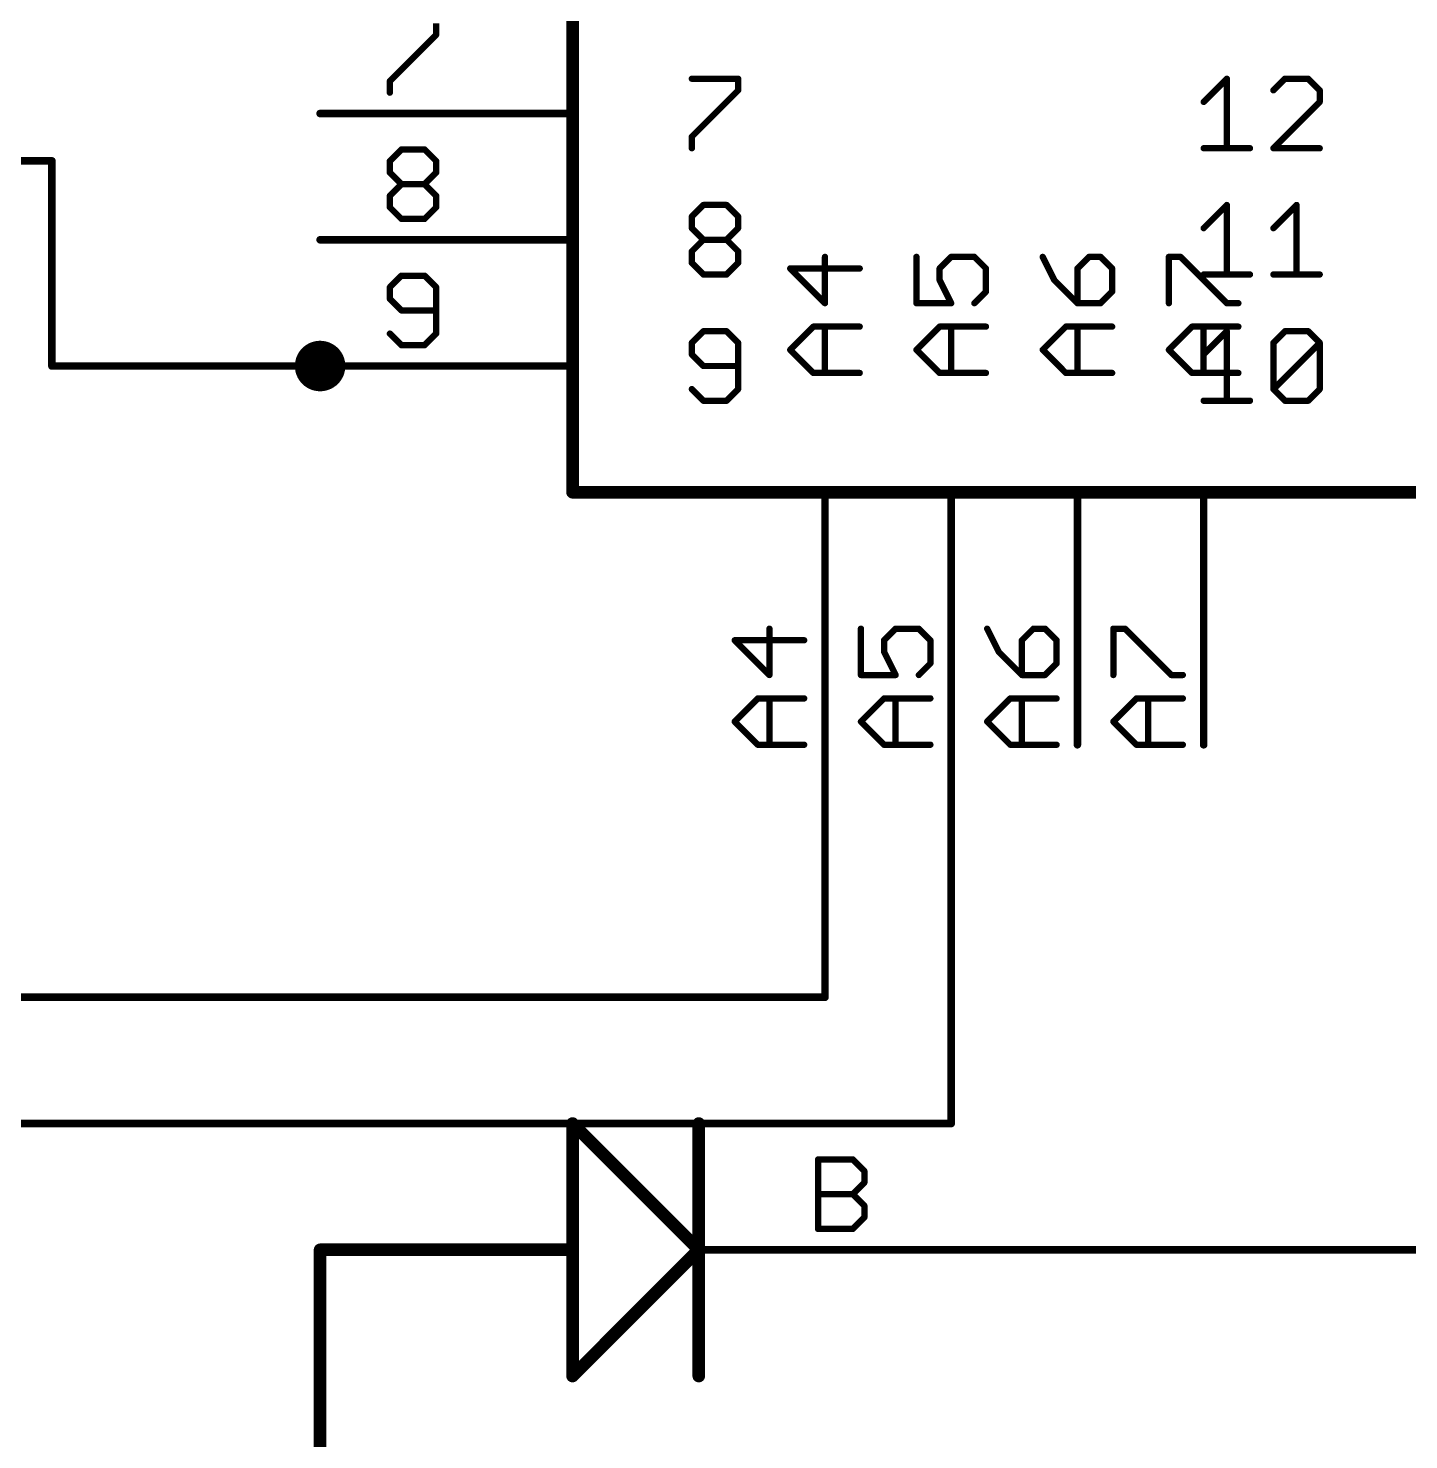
# Model space of a CAD drawing. Extents: x -4 to 257, y -4 to 175.
# Drawn here: x 77.63 to 105.41, y 58.73 to 87.12 of the extents above; entities that cross this region are included whole.
import ezdxf

# ---------------------------------------------------------------- set-up
doc = ezdxf.new("R2010")
doc.units = 0
for name, color, linetype in [('91', 94, 'CONTINUOUS'), ('94', 14, 'CONTINUOUS'), ('95', 251, 'CONTINUOUS')]:
    doc.layers.add(name, color=color, linetype=linetype)

msp = doc.modelspace()

# ---------------------------------------------------------------- linework, layer by layer
at = {"layer": '91', "const_width": 0.1524}
for points in [[(46.6725, 84.455), (78.105, 84.455)], [(78.105, 84.455), (78.105, 80.3275)], [(78.105, 80.3275), (83.5025, 80.3275)], [(83.5025, 80.3275), (83.82, 80.3275)], [(93.6625, 67.6275), (93.6625, 72.7075)], [(96.2025, 65.0875), (96.2025, 72.7075)], [(70.8025, 67.6275), (93.6625, 67.6275)], [(70.8025, 65.0875), (96.2025, 65.0875)], [(106.68, 62.5475), (96.2025, 62.5475)]]:
    msp.add_lwpolyline(points, dxfattribs=at)
at = {"layer": '91'}
for points, const_width in [([(78.1431, 84.455, 1), (78.0669, 84.455)], 0.0762), ([(78.105, 84.4169, 1), (78.105, 84.4931)], 0.0762), ([(83.5025, 80.0735, 1), (83.5025, 80.5815, 1), (83.5025, 80.0735)], 0.508), ([(78.105, 80.3656, 1), (78.105, 80.2894)], 0.0762), ([(83.5025, 80.3656, 1), (83.5025, 80.2894)], 0.0762), ([(83.5025, 80.2894, 1), (83.5025, 80.3656)], 0.0762), ([(83.82, 80.2894, 1), (83.82, 80.3656)], 0.0762), ([(78.0669, 80.3275, 1), (78.1431, 80.3275)], 0.0762), ([(93.7006, 72.7075, 1), (93.6244, 72.7075)], 0.0762), ([(96.2406, 72.7075, 1), (96.1644, 72.7075)], 0.0762), ([(93.6244, 67.6275, 1), (93.7006, 67.6275)], 0.0762), ([(93.6625, 67.5894, 1), (93.6625, 67.6656)], 0.0762), ([(96.1644, 65.0875, 1), (96.2406, 65.0875)], 0.0762), ([(96.2025, 65.0494, 1), (96.2025, 65.1256)], 0.0762), ([(96.2025, 62.5856, 1), (96.2025, 62.5094)], 0.0762)]:
    msp.add_lwpolyline(points, format="xyb", dxfattribs=dict(at, const_width=const_width))
at = {"layer": '94'}
for points, const_width in [([(88.5825, 118.4275), (88.5825, 77.7875)], 0.254), ([(83.5025, 85.4075), (88.5825, 85.4075)], 0.1524), ([(83.5025, 82.8675), (88.5825, 82.8675)], 0.1524), ([(83.5025, 80.3275), (88.5825, 80.3275)], 0.1524), ([(88.5825, 77.7875), (106.3625, 77.7875)], 0.254), ([(93.6625, 72.7075), (93.6625, 77.7875)], 0.1524), ([(96.2025, 72.7075), (96.2025, 77.7875)], 0.1524), ([(98.7425, 72.7075), (98.7425, 77.7875)], 0.1524), ([(101.2825, 72.7075), (101.2825, 77.7875)], 0.1524), ([(88.5825, 62.5475), (88.5825, 65.0875)], 0.254), ([(88.5825, 65.0875), (91.1225, 62.5475)], 0.254), ([(91.1225, 60.0075), (91.1225, 65.0875)], 0.254), ([(83.5025, 54.9275), (83.5025, 62.5475)], 0.254), ([(83.5025, 62.5475), (88.5825, 62.5475)], 0.254), ([(91.1225, 62.5475), (88.5825, 60.0075)], 0.254), ([(88.5825, 60.0075), (88.5825, 62.5475)], 0.254), ([(96.2025, 62.5475), (91.1225, 62.5475)], 0.1524)]:
    msp.add_lwpolyline(points, dxfattribs=dict(at, const_width=const_width))
for points, const_width in [([(83.5025, 85.4456, 1), (83.5025, 85.3694)], 0.0762), ([(88.5825, 85.3694, 1), (88.5825, 85.4456)], 0.0762), ([(83.5025, 82.9056, 1), (83.5025, 82.8294)], 0.0762), ([(88.5825, 82.8294, 1), (88.5825, 82.9056)], 0.0762), ([(83.5025, 80.3656, 1), (83.5025, 80.2894)], 0.0762), ([(88.5825, 80.2894, 1), (88.5825, 80.3656)], 0.0762), ([(88.5825, 77.851, 1), (88.5825, 77.724)], 0.127), ([(88.519, 77.7875, 1), (88.646, 77.7875)], 0.127), ([(93.7006, 77.7875, 1), (93.6244, 77.7875)], 0.0762), ([(96.2406, 77.7875, 1), (96.1644, 77.7875)], 0.0762), ([(98.7806, 77.7875, 1), (98.7044, 77.7875)], 0.0762), ([(101.3206, 77.7875, 1), (101.2444, 77.7875)], 0.0762), ([(93.6244, 72.7075, 1), (93.7006, 72.7075)], 0.0762), ([(96.1644, 72.7075, 1), (96.2406, 72.7075)], 0.0762), ([(98.7044, 72.7075, 1), (98.7806, 72.7075)], 0.0762), ([(101.2444, 72.7075, 1), (101.3206, 72.7075)], 0.0762), ([(88.646, 65.0875, 1), (88.519, 65.0875)], 0.127), ([(88.6274, 65.1324, 1), (88.5376, 65.0426)], 0.127), ([(91.186, 65.0875, 1), (91.059, 65.0875)], 0.127), ([(83.566, 62.5475, 1), (83.439, 62.5475)], 0.127), ([(83.5025, 62.611, 1), (83.5025, 62.484)], 0.127), ([(88.646, 62.5475, 1), (88.519, 62.5475)], 0.127), ([(88.519, 62.5475, 1), (88.646, 62.5475)], 0.127), ([(88.5825, 62.484, 1), (88.5825, 62.611)], 0.127), ([(91.1674, 62.5026, 1), (91.0776, 62.5924)], 0.127), ([(91.0776, 62.5026, 1), (91.1674, 62.5924)], 0.127), ([(91.1225, 62.5856, 1), (91.1225, 62.5094)], 0.0762), ([(96.2025, 62.5094, 1), (96.2025, 62.5856)], 0.0762), ([(88.5376, 60.0524, 1), (88.6274, 59.9626)], 0.127), ([(88.519, 60.0075, 1), (88.646, 60.0075)], 0.127), ([(91.059, 60.0075, 1), (91.186, 60.0075)], 0.127)]:
    msp.add_lwpolyline(points, format="xyb", dxfattribs=dict(at, const_width=const_width))
at = {"layer": '95', "const_width": 0.127}
for points in [[(85.8381, 87.2248), (85.8381, 86.9918)], [(85.8381, 86.9918), (84.9059, 86.0596)], [(84.9059, 86.0596), (84.9059, 85.8266)], [(90.9828, 86.1072), (91.9149, 86.1072)], [(91.9149, 86.1072), (91.9149, 85.8742)], [(101.2826, 85.6411), (101.7487, 86.1072)], [(101.7487, 86.1072), (101.7487, 84.709)], [(102.919, 86.1072), (102.6859, 85.8742)], [(103.385, 86.1072), (102.919, 86.1072)], [(103.6181, 85.8742), (103.385, 86.1072)], [(91.9149, 85.8742), (90.9828, 84.942)], [(103.6181, 85.6411), (103.6181, 85.8742)], [(102.6859, 84.709), (103.6181, 85.6411)], [(90.9828, 84.942), (90.9828, 84.709)], [(84.9059, 84.4518), (85.139, 84.6848)], [(85.139, 84.6848), (85.605, 84.6848)], [(85.605, 84.6848), (85.8381, 84.4518)], [(101.2826, 84.709), (102.2148, 84.709)], [(103.6181, 84.709), (102.6859, 84.709)], [(84.9059, 84.2187), (84.9059, 84.4518)], [(85.8381, 84.4518), (85.8381, 84.2187)], [(85.139, 83.9857), (84.9059, 84.2187)], [(85.8381, 84.2187), (85.605, 83.9857)], [(84.9059, 83.7527), (85.139, 83.9857)], [(84.9059, 83.5196), (84.9059, 83.7527)], [(85.139, 83.9857), (85.605, 83.9857)], [(85.605, 83.9857), (85.8381, 83.7527)], [(85.8381, 83.7527), (85.8381, 83.5196)], [(85.139, 83.2866), (84.9059, 83.5196)], [(85.8381, 83.5196), (85.605, 83.2866)], [(90.9828, 83.3342), (91.2158, 83.5672)], [(91.2158, 83.5672), (91.6819, 83.5672)], [(91.6819, 83.5672), (91.9149, 83.3342)], [(101.2826, 83.1011), (101.7487, 83.5672)], [(101.7487, 83.5672), (101.7487, 82.169)], [(102.6859, 83.1011), (103.152, 83.5672)], [(103.152, 83.5672), (103.152, 82.169)], [(85.605, 83.2866), (85.139, 83.2866)], [(90.9828, 83.1011), (90.9828, 83.3342)], [(91.9149, 83.3342), (91.9149, 83.1011)], [(91.2158, 82.8681), (90.9828, 83.1011)], [(90.9828, 82.6351), (91.2158, 82.8681)], [(91.2158, 82.8681), (91.6819, 82.8681)], [(91.9149, 83.1011), (91.6819, 82.8681)], [(91.6819, 82.8681), (91.9149, 82.6351)], [(90.9828, 82.402), (90.9828, 82.6351)], [(91.9149, 82.6351), (91.9149, 82.402)], [(91.2158, 82.169), (90.9828, 82.402)], [(91.9149, 82.402), (91.6819, 82.169)], [(94.361, 82.2902), (92.9628, 82.2902)], [(92.9628, 82.2902), (93.6619, 81.5911)], [(93.6619, 81.5911), (93.6619, 82.5232)], [(95.5028, 82.5232), (95.5028, 81.5911)], [(95.9689, 82.2902), (96.2019, 82.5232)], [(95.9689, 82.0571), (95.9689, 82.2902)], [(96.2019, 82.5232), (96.668, 82.5232)], [(96.668, 82.5232), (96.901, 82.2902)], [(96.901, 82.2902), (96.901, 81.8241)], [(98.0428, 82.5232), (98.2758, 82.0571)], [(98.9749, 82.5232), (98.7419, 82.2902)], [(98.7419, 82.2902), (98.7419, 81.5911)], [(99.208, 82.5232), (98.9749, 82.5232)], [(99.441, 82.2902), (99.208, 82.5232)], [(99.441, 81.8241), (99.441, 82.2902)], [(100.5828, 81.5911), (100.5828, 82.5232)], [(100.5828, 82.5232), (100.8158, 82.5232)], [(100.8158, 82.5232), (101.748, 81.5911)], [(85.139, 82.1448), (84.9059, 81.9118)], [(85.605, 82.1448), (85.139, 82.1448)], [(85.8381, 81.9118), (85.605, 82.1448)], [(91.6819, 82.169), (91.2158, 82.169)], [(96.2019, 81.5911), (95.9689, 82.0571)], [(98.2758, 82.0571), (98.7419, 81.5911)], [(101.2826, 82.169), (102.2148, 82.169)], [(102.6859, 82.169), (103.6181, 82.169)], [(84.9059, 81.9118), (84.9059, 81.6787)], [(85.8381, 80.9796), (85.8381, 81.9118)], [(96.901, 81.8241), (96.668, 81.5911)], [(99.208, 81.5911), (99.441, 81.8241)], [(84.9059, 81.6787), (85.139, 81.4457)], [(85.139, 81.4457), (85.8381, 81.4457)], [(95.5028, 81.5911), (96.2019, 81.5911)], [(98.7419, 81.5911), (99.208, 81.5911)], [(101.748, 81.5911), (101.981, 81.5911)], [(84.9059, 80.9796), (85.139, 80.7466)], [(85.605, 80.7466), (85.8381, 80.9796)], [(91.2158, 81.0272), (90.9828, 80.7942)], [(91.6819, 81.0272), (91.2158, 81.0272)], [(91.9149, 80.7942), (91.6819, 81.0272)], [(92.9628, 80.6539), (93.4289, 81.1199)], [(93.4289, 81.1199), (94.361, 81.1199)], [(93.6619, 80.1878), (93.6619, 81.1199)], [(95.5028, 80.6539), (95.9689, 81.1199)], [(95.9689, 81.1199), (96.901, 81.1199)], [(96.2019, 80.1878), (96.2019, 81.1199)], [(98.0428, 80.6539), (98.5089, 81.1199)], [(98.5089, 81.1199), (99.441, 81.1199)], [(98.7419, 80.1878), (98.7419, 81.1199)], [(100.5828, 80.6539), (101.0489, 81.1199)], [(101.0489, 81.1199), (101.981, 81.1199)], [(101.2819, 80.1878), (101.2819, 81.1199)], [(101.2826, 80.5611), (101.7487, 81.0272)], [(101.7487, 81.0272), (101.7487, 79.629)], [(102.6859, 80.7942), (102.919, 81.0272)], [(102.919, 81.0272), (103.385, 81.0272)], [(103.385, 81.0272), (103.6181, 80.7942)], [(85.139, 80.7466), (85.605, 80.7466)], [(90.9828, 80.7942), (90.9828, 80.5611)], [(91.9149, 79.862), (91.9149, 80.7942)], [(93.4289, 80.1878), (92.9628, 80.6539)], [(95.9689, 80.1878), (95.5028, 80.6539)], [(98.5089, 80.1878), (98.0428, 80.6539)], [(101.0489, 80.1878), (100.5828, 80.6539)], [(102.6859, 79.862), (102.6859, 80.7942)], [(102.6859, 79.862), (103.6181, 80.7942)], [(103.6181, 80.7942), (103.6181, 79.862)], [(90.9828, 80.5611), (91.2158, 80.3281)], [(91.2158, 80.3281), (91.9149, 80.3281)], [(94.361, 80.1878), (93.4289, 80.1878)], [(96.901, 80.1878), (95.9689, 80.1878)], [(99.441, 80.1878), (98.5089, 80.1878)], [(101.981, 80.1878), (101.0489, 80.1878)], [(90.9828, 79.862), (91.2158, 79.629)], [(91.6819, 79.629), (91.9149, 79.862)], [(102.919, 79.629), (102.6859, 79.862)], [(103.6181, 79.862), (103.385, 79.629)], [(91.2158, 79.629), (91.6819, 79.629)], [(101.2826, 79.629), (102.2148, 79.629)], [(103.385, 79.629), (102.919, 79.629)], [(92.5443, 74.1109), (92.5443, 75.0431)], [(94.3852, 75.0431), (94.3852, 74.1109)], [(94.8513, 74.81), (95.0843, 75.0431)], [(95.0843, 75.0431), (95.5504, 75.0431)], [(95.5504, 75.0431), (95.7834, 74.81)], [(96.9252, 75.0431), (97.1582, 74.577)], [(97.8573, 75.0431), (97.6243, 74.81)], [(98.0904, 75.0431), (97.8573, 75.0431)], [(98.3234, 74.81), (98.0904, 75.0431)], [(99.4652, 74.1109), (99.4652, 75.0431)], [(99.4652, 75.0431), (99.6982, 75.0431)], [(99.6982, 75.0431), (100.6304, 74.1109)], [(93.2434, 74.81), (91.8452, 74.81)], [(91.8452, 74.81), (92.5443, 74.1109)], [(94.8513, 74.577), (94.8513, 74.81)], [(95.7834, 74.81), (95.7834, 74.344)], [(97.6243, 74.81), (97.6243, 74.1109)], [(98.3234, 74.344), (98.3234, 74.81)], [(95.0843, 74.1109), (94.8513, 74.577)], [(95.7834, 74.344), (95.5504, 74.1109)], [(97.1582, 74.577), (97.6243, 74.1109)], [(98.0904, 74.1109), (98.3234, 74.344)], [(94.3852, 74.1109), (95.0843, 74.1109)], [(97.6243, 74.1109), (98.0904, 74.1109)], [(100.6304, 74.1109), (100.8634, 74.1109)], [(91.8452, 73.1737), (92.3113, 73.6398)], [(92.3113, 73.6398), (93.2434, 73.6398)], [(92.5443, 72.7076), (92.5443, 73.6398)], [(94.3852, 73.1737), (94.8513, 73.6398)], [(94.8513, 73.6398), (95.7834, 73.6398)], [(95.0843, 72.7076), (95.0843, 73.6398)], [(96.9252, 73.1737), (97.3913, 73.6398)], [(97.3913, 73.6398), (98.3234, 73.6398)], [(97.6243, 72.7076), (97.6243, 73.6398)], [(99.4652, 73.1737), (99.9313, 73.6398)], [(99.9313, 73.6398), (100.8634, 73.6398)], [(100.1643, 72.7076), (100.1643, 73.6398)], [(92.3113, 72.7076), (91.8452, 73.1737)], [(94.8513, 72.7076), (94.3852, 73.1737)], [(97.3913, 72.7076), (96.9252, 73.1737)], [(99.9313, 72.7076), (99.4652, 73.1737)], [(93.2434, 72.7076), (92.3113, 72.7076)], [(95.7834, 72.7076), (94.8513, 72.7076)], [(98.3234, 72.7076), (97.3913, 72.7076)], [(100.8634, 72.7076), (99.9313, 72.7076)], [(93.5228, 62.9666), (93.5228, 64.3648)], [(93.5228, 64.3648), (94.2219, 64.3648)], [(94.2219, 64.3648), (94.4549, 64.1318)], [(94.4549, 64.1318), (94.4549, 63.8987)], [(94.4549, 63.8987), (94.2219, 63.6657)], [(93.5228, 63.6657), (94.2219, 63.6657)], [(94.2219, 63.6657), (94.4549, 63.4327)], [(94.4549, 63.4327), (94.4549, 63.1996)], [(94.4549, 63.1996), (94.2219, 62.9666)], [(94.2219, 62.9666), (93.5228, 62.9666)]]:
    msp.add_lwpolyline(points, dxfattribs=at)
at = {"layer": '95', "const_width": 0.0635}
for points in [[(85.8063, 86.9918, 1), (85.8698, 86.9918)], [(85.8605, 86.9693, 1), (85.8156, 87.0142)], [(84.9377, 86.0596, 1), (84.8742, 86.0596)], [(84.8835, 86.0821, 1), (84.9284, 86.0372)], [(90.9828, 86.1389, 1), (90.9828, 86.0754)], [(91.9467, 86.1072, 1), (91.8832, 86.1072)], [(91.9149, 86.0754, 1), (91.9149, 86.1389)], [(101.7805, 86.1072, 1), (101.717, 86.1072)], [(101.7712, 86.0847, 1), (101.7263, 86.1296)], [(102.919, 86.1389, 1), (102.919, 86.0754)], [(102.9414, 86.0847, 1), (102.8965, 86.1296)], [(103.4075, 86.1296, 1), (103.3626, 86.0847)], [(103.385, 86.0754, 1), (103.385, 86.1389)], [(84.8742, 85.8266, 1), (84.9377, 85.8266)], [(91.8832, 85.8742, 1), (91.9467, 85.8742)], [(91.9374, 85.8517, 1), (91.8925, 85.8966)], [(102.6635, 85.8966, 1), (102.7084, 85.8517)], [(103.6498, 85.8742, 1), (103.5863, 85.8742)], [(103.5956, 85.8517, 1), (103.6405, 85.8966)], [(101.2602, 85.6636, 1), (101.3051, 85.6187)], [(103.5863, 85.6411, 1), (103.6498, 85.6411)], [(103.6405, 85.6187, 1), (103.5956, 85.6636)], [(91.0145, 84.942, 1), (90.951, 84.942)], [(90.9603, 84.9645, 1), (91.0053, 84.9196)], [(85.139, 84.7165, 1), (85.139, 84.653)], [(85.1614, 84.6623, 1), (85.1165, 84.7072)], [(85.6275, 84.7072, 1), (85.5826, 84.6623)], [(85.605, 84.653, 1), (85.605, 84.7165)], [(90.951, 84.709, 1), (91.0145, 84.709)], [(101.2826, 84.7408, 1), (101.2826, 84.6773)], [(101.717, 84.709, 1), (101.7805, 84.709)], [(102.2148, 84.6773, 1), (102.2148, 84.7408)], [(102.6859, 84.7408, 1), (102.6859, 84.6773)], [(102.6635, 84.7315, 1), (102.7084, 84.6865)], [(103.6181, 84.6773, 1), (103.6181, 84.7408)], [(84.9377, 84.4518, 1), (84.8742, 84.4518)], [(84.8835, 84.4742, 1), (84.9284, 84.4293)], [(85.8698, 84.4518, 1), (85.8063, 84.4518)], [(85.8156, 84.4293, 1), (85.8605, 84.4742)], [(84.8742, 84.2187, 1), (84.9377, 84.2187)], [(84.9284, 84.2412, 1), (84.8835, 84.1963)], [(85.8063, 84.2187, 1), (85.8698, 84.2187)], [(85.8605, 84.1963, 1), (85.8156, 84.2412)], [(84.9377, 83.7527, 1), (84.8742, 83.7527)], [(84.8835, 83.7751, 1), (84.9284, 83.7302)], [(85.139, 84.0174, 1), (85.139, 83.9539)], [(85.1614, 83.9632, 1), (85.1165, 84.0081)], [(85.1165, 83.9632, 1), (85.1614, 84.0081)], [(85.6275, 84.0081, 1), (85.5826, 83.9632)], [(85.5826, 84.0081, 1), (85.6275, 83.9632)], [(85.605, 83.9539, 1), (85.605, 84.0174)], [(85.8698, 83.7527, 1), (85.8063, 83.7527)], [(85.8156, 83.7302, 1), (85.8605, 83.7751)], [(84.8742, 83.5196, 1), (84.9377, 83.5196)], [(84.9284, 83.5421, 1), (84.8835, 83.4972)], [(85.8063, 83.5196, 1), (85.8698, 83.5196)], [(85.8605, 83.4972, 1), (85.8156, 83.5421)], [(91.2158, 83.5989, 1), (91.2158, 83.5354)], [(91.2383, 83.5447, 1), (91.1934, 83.5896)], [(91.7043, 83.5896, 1), (91.6594, 83.5447)], [(91.6819, 83.5354, 1), (91.6819, 83.5989)], [(101.7805, 83.5672, 1), (101.717, 83.5672)], [(101.7712, 83.5447, 1), (101.7263, 83.5896)], [(103.1837, 83.5672, 1), (103.1202, 83.5672)], [(103.1744, 83.5447, 1), (103.1295, 83.5896)], [(85.139, 83.3184, 1), (85.139, 83.2549)], [(85.1165, 83.2641, 1), (85.1614, 83.3091)], [(85.5826, 83.3091, 1), (85.6275, 83.2641)], [(85.605, 83.2549, 1), (85.605, 83.3184)], [(91.0145, 83.3342, 1), (90.951, 83.3342)], [(90.9603, 83.3566, 1), (91.0053, 83.3117)], [(91.9467, 83.3342, 1), (91.8832, 83.3342)], [(91.8925, 83.3117, 1), (91.9374, 83.3566)], [(90.951, 83.1011, 1), (91.0145, 83.1011)], [(91.0053, 83.1236, 1), (90.9603, 83.0787)], [(91.2158, 82.8998, 1), (91.2158, 82.8363)], [(91.2383, 82.8456, 1), (91.1934, 82.8905)], [(91.1934, 82.8456, 1), (91.2383, 82.8905)], [(91.7043, 82.8905, 1), (91.6594, 82.8456)], [(91.6594, 82.8905, 1), (91.7043, 82.8456)], [(91.6819, 82.8363, 1), (91.6819, 82.8998)], [(91.8832, 83.1011, 1), (91.9467, 83.1011)], [(91.9374, 83.0787, 1), (91.8925, 83.1236)], [(101.2602, 83.1236, 1), (101.3051, 83.0787)], [(102.6635, 83.1236, 1), (102.7084, 83.0787)], [(91.0145, 82.6351, 1), (90.951, 82.6351)], [(90.9603, 82.6575, 1), (91.0053, 82.6126)], [(91.9467, 82.6351, 1), (91.8832, 82.6351)], [(91.8925, 82.6126, 1), (91.9374, 82.6575)], [(90.951, 82.402, 1), (91.0145, 82.402)], [(91.0053, 82.4245, 1), (90.9603, 82.3796)], [(91.8832, 82.402, 1), (91.9467, 82.402)], [(91.9374, 82.3796, 1), (91.8925, 82.4245)], [(92.9628, 82.3219, 1), (92.9628, 82.2584)], [(92.9853, 82.3126, 1), (92.9404, 82.2677)], [(93.6937, 82.5232, 1), (93.6302, 82.5232)], [(94.361, 82.2584, 1), (94.361, 82.3219)], [(95.5346, 82.5232, 1), (95.4711, 82.5232)], [(96.0006, 82.2902, 1), (95.9371, 82.2902)], [(96.2019, 82.555, 1), (96.2019, 82.4915)], [(96.2244, 82.5008, 1), (96.1795, 82.5457)], [(96.6904, 82.5457, 1), (96.6455, 82.5008)], [(96.668, 82.4915, 1), (96.668, 82.555)], [(96.9328, 82.2902, 1), (96.8693, 82.2902)], [(98.0712, 82.5374, 1), (98.0144, 82.509)], [(98.7737, 82.2902, 1), (98.7102, 82.2902)], [(98.9749, 82.555, 1), (98.9749, 82.4915)], [(98.9974, 82.5008, 1), (98.9525, 82.5457)], [(99.2304, 82.5457, 1), (99.1855, 82.5008)], [(99.208, 82.4915, 1), (99.208, 82.555)], [(99.4728, 82.2902, 1), (99.4093, 82.2902)], [(100.5828, 82.555, 1), (100.5828, 82.4915)], [(100.6146, 82.5232, 1), (100.5511, 82.5232)], [(100.8383, 82.5457, 1), (100.7934, 82.5008)], [(100.8158, 82.4915, 1), (100.8158, 82.555)], [(85.139, 82.1765, 1), (85.139, 82.113)], [(85.1614, 82.1223, 1), (85.1165, 82.1672)], [(85.6275, 82.1672, 1), (85.5826, 82.1223)], [(85.605, 82.113, 1), (85.605, 82.1765)], [(91.2158, 82.2007, 1), (91.2158, 82.1372)], [(91.1934, 82.1465, 1), (91.2383, 82.1915)], [(91.6594, 82.1915, 1), (91.7043, 82.1465)], [(91.6819, 82.1372, 1), (91.6819, 82.2007)], [(95.9371, 82.0571, 1), (96.0006, 82.0571)], [(95.9464, 82.3126, 1), (95.9913, 82.2677)], [(95.9973, 82.0713, 1), (95.9405, 82.0429)], [(96.8785, 82.2677, 1), (96.9235, 82.3126)], [(98.2983, 82.0796, 1), (98.2534, 82.0347)], [(98.2474, 82.0429, 1), (98.3042, 82.0713)], [(98.7195, 82.3126, 1), (98.7644, 82.2677)], [(99.4185, 82.2677, 1), (99.4635, 82.3126)], [(101.2826, 82.2007, 1), (101.2826, 82.1372)], [(101.717, 82.169, 1), (101.7805, 82.169)], [(102.2148, 82.1372, 1), (102.2148, 82.2007)], [(102.6859, 82.2007, 1), (102.6859, 82.1372)], [(103.1202, 82.169, 1), (103.1837, 82.169)], [(103.6181, 82.1372, 1), (103.6181, 82.2007)], [(84.9377, 81.9118, 1), (84.8742, 81.9118)], [(84.8835, 81.9342, 1), (84.9284, 81.8893)], [(85.8698, 81.9118, 1), (85.8063, 81.9118)], [(85.8156, 81.8893, 1), (85.8605, 81.9342)], [(96.8693, 81.8241, 1), (96.9328, 81.8241)], [(96.9235, 81.8017, 1), (96.8785, 81.8466)], [(99.4093, 81.8241, 1), (99.4728, 81.8241)], [(99.4635, 81.8017, 1), (99.4185, 81.8466)], [(84.8742, 81.6787, 1), (84.9377, 81.6787)], [(84.9284, 81.7012, 1), (84.8835, 81.6563)], [(85.139, 81.4774, 1), (85.139, 81.4139)], [(85.8381, 81.4139, 1), (85.8381, 81.4774)], [(93.6302, 81.5911, 1), (93.6937, 81.5911)], [(93.6395, 81.5686, 1), (93.6844, 81.6135)], [(95.5028, 81.6228, 1), (95.5028, 81.5593)], [(95.4711, 81.5911, 1), (95.5346, 81.5911)], [(96.1735, 81.5769, 1), (96.2303, 81.6053)], [(96.2019, 81.5593, 1), (96.2019, 81.6228)], [(96.6455, 81.6135, 1), (96.6904, 81.5686)], [(98.7419, 81.6228, 1), (98.7419, 81.5593)], [(98.7102, 81.5911, 1), (98.7737, 81.5911)], [(98.7195, 81.5686, 1), (98.7644, 81.6135)], [(99.1855, 81.6135, 1), (99.2304, 81.5686)], [(99.208, 81.5593, 1), (99.208, 81.6228)], [(100.5511, 81.5911, 1), (100.6146, 81.5911)], [(101.748, 81.6228, 1), (101.748, 81.5593)], [(101.7255, 81.5686, 1), (101.7704, 81.6135)], [(101.981, 81.5593, 1), (101.981, 81.6228)], [(85.1165, 81.4232, 1), (85.1614, 81.4681)], [(84.9284, 81.0021, 1), (84.8835, 80.9572)], [(85.8063, 80.9796, 1), (85.8698, 80.9796)], [(85.8605, 80.9572, 1), (85.8156, 81.0021)], [(91.2158, 81.0589, 1), (91.2158, 80.9954)], [(91.2383, 81.0047, 1), (91.1934, 81.0496)], [(91.7043, 81.0496, 1), (91.6594, 81.0047)], [(91.6819, 80.9954, 1), (91.6819, 81.0589)], [(93.4289, 81.1517, 1), (93.4289, 81.0882)], [(93.4513, 81.0975, 1), (93.4064, 81.1424)], [(93.6937, 81.1199, 1), (93.6302, 81.1199)], [(94.361, 81.0882, 1), (94.361, 81.1517)], [(95.9689, 81.1517, 1), (95.9689, 81.0882)], [(95.9913, 81.0975, 1), (95.9464, 81.1424)], [(96.2337, 81.1199, 1), (96.1702, 81.1199)], [(96.901, 81.0882, 1), (96.901, 81.1517)], [(98.5089, 81.1517, 1), (98.5089, 81.0882)], [(98.5313, 81.0975, 1), (98.4864, 81.1424)], [(98.7737, 81.1199, 1), (98.7102, 81.1199)], [(99.441, 81.0882, 1), (99.441, 81.1517)], [(101.0489, 81.1517, 1), (101.0489, 81.0882)], [(101.0713, 81.0975, 1), (101.0264, 81.1424)], [(101.3137, 81.1199, 1), (101.2502, 81.1199)], [(101.7805, 81.0272, 1), (101.717, 81.0272)], [(101.7712, 81.0047, 1), (101.7263, 81.0496)], [(101.981, 81.0882, 1), (101.981, 81.1517)], [(102.919, 81.0589, 1), (102.919, 80.9954)], [(102.9414, 81.0047, 1), (102.8965, 81.0496)], [(103.4075, 81.0496, 1), (103.3626, 81.0047)], [(103.385, 80.9954, 1), (103.385, 81.0589)], [(85.139, 80.7784, 1), (85.139, 80.7148)], [(85.1165, 80.7241, 1), (85.1614, 80.7691)], [(85.5826, 80.7691, 1), (85.6275, 80.7241)], [(85.605, 80.7148, 1), (85.605, 80.7784)], [(91.0145, 80.7942, 1), (90.951, 80.7942)], [(90.9603, 80.8166, 1), (91.0053, 80.7717)], [(91.9467, 80.7942, 1), (91.8832, 80.7942)], [(91.8925, 80.7717, 1), (91.9374, 80.8166)], [(92.9853, 80.6763, 1), (92.9404, 80.6314)], [(92.9404, 80.6763, 1), (92.9853, 80.6314)], [(95.5253, 80.6763, 1), (95.4804, 80.6314)], [(95.4804, 80.6763, 1), (95.5253, 80.6314)], [(98.0653, 80.6763, 1), (98.0204, 80.6314)], [(98.0204, 80.6763, 1), (98.0653, 80.6314)], [(100.6053, 80.6763, 1), (100.5604, 80.6314)], [(100.5604, 80.6763, 1), (100.6053, 80.6314)], [(102.7177, 80.7942, 1), (102.6542, 80.7942)], [(102.6635, 80.8166, 1), (102.7084, 80.7717)], [(103.6498, 80.7942, 1), (103.5863, 80.7942)], [(103.6405, 80.7717, 1), (103.5956, 80.8166)], [(103.5956, 80.7717, 1), (103.6405, 80.8166)], [(90.951, 80.5611, 1), (91.0145, 80.5611)], [(91.0053, 80.5836, 1), (90.9603, 80.5387)], [(91.2158, 80.3598, 1), (91.2158, 80.2963)], [(91.1934, 80.3056, 1), (91.2383, 80.3505)], [(91.9149, 80.2963, 1), (91.9149, 80.3598)], [(101.2602, 80.5836, 1), (101.3051, 80.5387)], [(93.4289, 80.2196, 1), (93.4289, 80.1561)], [(93.4064, 80.1653, 1), (93.4513, 80.2103)], [(93.6302, 80.1878, 1), (93.6937, 80.1878)], [(94.361, 80.1561, 1), (94.361, 80.2196)], [(95.9689, 80.2196, 1), (95.9689, 80.1561)], [(95.9464, 80.1653, 1), (95.9913, 80.2103)], [(96.1702, 80.1878, 1), (96.2337, 80.1878)], [(96.901, 80.1561, 1), (96.901, 80.2196)], [(98.5089, 80.2196, 1), (98.5089, 80.1561)], [(98.4864, 80.1653, 1), (98.5313, 80.2103)], [(98.7102, 80.1878, 1), (98.7737, 80.1878)], [(99.441, 80.1561, 1), (99.441, 80.2196)], [(101.0489, 80.2196, 1), (101.0489, 80.1561)], [(101.0264, 80.1653, 1), (101.0713, 80.2103)], [(101.2502, 80.1878, 1), (101.3137, 80.1878)], [(101.981, 80.1561, 1), (101.981, 80.2196)], [(91.0053, 79.8845, 1), (90.9603, 79.8396)], [(91.8832, 79.862, 1), (91.9467, 79.862)], [(91.9374, 79.8396, 1), (91.8925, 79.8845)], [(102.7084, 79.8845, 1), (102.6635, 79.8396)], [(102.6635, 79.8845, 1), (102.7084, 79.8396)], [(102.6542, 79.862, 1), (102.7177, 79.862)], [(103.5863, 79.862, 1), (103.6498, 79.862)], [(103.6405, 79.8396, 1), (103.5956, 79.8845)], [(91.2158, 79.6608, 1), (91.2158, 79.5973)], [(91.1934, 79.6065, 1), (91.2383, 79.6515)], [(91.6594, 79.6515, 1), (91.7043, 79.6065)], [(91.6819, 79.5973, 1), (91.6819, 79.6608)], [(101.2826, 79.6608, 1), (101.2826, 79.5973)], [(101.717, 79.629, 1), (101.7805, 79.629)], [(102.2148, 79.5973, 1), (102.2148, 79.6608)], [(102.919, 79.6608, 1), (102.919, 79.5973)], [(102.8965, 79.6065, 1), (102.9414, 79.6515)], [(103.3626, 79.6515, 1), (103.4075, 79.6065)], [(103.385, 79.5973, 1), (103.385, 79.6608)], [(92.5761, 75.0431, 1), (92.5126, 75.0431)], [(94.417, 75.0431, 1), (94.3535, 75.0431)], [(95.0843, 75.0748, 1), (95.0843, 75.0113)], [(95.1068, 75.0206, 1), (95.0619, 75.0655)], [(95.5728, 75.0655, 1), (95.5279, 75.0206)], [(95.5504, 75.0113, 1), (95.5504, 75.0748)], [(96.9536, 75.0572, 1), (96.8968, 75.0289)], [(97.8573, 75.0748, 1), (97.8573, 75.0113)], [(97.8798, 75.0206, 1), (97.8349, 75.0655)], [(98.1128, 75.0655, 1), (98.0679, 75.0206)], [(98.0904, 75.0113, 1), (98.0904, 75.0748)], [(99.497, 75.0431, 1), (99.4335, 75.0431)], [(99.4652, 75.0748, 1), (99.4652, 75.0113)], [(99.7207, 75.0655, 1), (99.6758, 75.0206)], [(99.6982, 75.0113, 1), (99.6982, 75.0748)], [(91.8452, 74.8418, 1), (91.8452, 74.7783)], [(91.8677, 74.8325, 1), (91.8228, 74.7876)], [(93.2434, 74.7783, 1), (93.2434, 74.8418)], [(94.883, 74.81, 1), (94.8195, 74.81)], [(94.8288, 74.8325, 1), (94.8737, 74.7876)], [(95.8152, 74.81, 1), (95.7516, 74.81)], [(95.7609, 74.7876, 1), (95.8059, 74.8325)], [(97.6561, 74.81, 1), (97.5926, 74.81)], [(97.6019, 74.8325, 1), (97.6468, 74.7876)], [(98.3552, 74.81, 1), (98.2917, 74.81)], [(98.3009, 74.7876, 1), (98.3459, 74.8325)], [(94.8797, 74.5912, 1), (94.8229, 74.5628)], [(94.8195, 74.577, 1), (94.883, 74.577)], [(95.8059, 74.3215, 1), (95.7609, 74.3664)], [(97.1807, 74.5994, 1), (97.1358, 74.5545)], [(97.1298, 74.5628, 1), (97.1866, 74.5912)], [(98.3459, 74.3215, 1), (98.3009, 74.3664)], [(92.5126, 74.1109, 1), (92.5761, 74.1109)], [(92.5219, 74.0885, 1), (92.5668, 74.1334)], [(94.3852, 74.1427, 1), (94.3852, 74.0792)], [(94.3535, 74.1109, 1), (94.417, 74.1109)], [(95.0559, 74.0967, 1), (95.1127, 74.1251)], [(95.0843, 74.0792, 1), (95.0843, 74.1427)], [(95.5279, 74.1334, 1), (95.5728, 74.0885)], [(95.7516, 74.344, 1), (95.8152, 74.344)], [(97.6243, 74.1427, 1), (97.6243, 74.0792)], [(97.5926, 74.1109, 1), (97.6561, 74.1109)], [(97.6019, 74.0885, 1), (97.6468, 74.1334)], [(98.0679, 74.1334, 1), (98.1128, 74.0885)], [(98.0904, 74.0792, 1), (98.0904, 74.1427)], [(98.2917, 74.344, 1), (98.3552, 74.344)], [(99.4335, 74.1109, 1), (99.497, 74.1109)], [(100.6304, 74.1427, 1), (100.6304, 74.0792)], [(100.6079, 74.0885, 1), (100.6528, 74.1334)], [(100.8634, 74.0792, 1), (100.8634, 74.1427)], [(92.3113, 73.6715, 1), (92.3113, 73.608)], [(92.3337, 73.6173, 1), (92.2888, 73.6622)], [(92.5761, 73.6398, 1), (92.5126, 73.6398)], [(93.2434, 73.608, 1), (93.2434, 73.6715)], [(94.8513, 73.6715, 1), (94.8513, 73.608)], [(94.8737, 73.6173, 1), (94.8288, 73.6622)], [(95.1161, 73.6398, 1), (95.0526, 73.6398)], [(95.7834, 73.608, 1), (95.7834, 73.6715)], [(97.3913, 73.6715, 1), (97.3913, 73.608)], [(97.4137, 73.6173, 1), (97.3688, 73.6622)], [(97.6561, 73.6398, 1), (97.5926, 73.6398)], [(98.3234, 73.608, 1), (98.3234, 73.6715)], [(99.9313, 73.6715, 1), (99.9313, 73.608)], [(99.9537, 73.6173, 1), (99.9088, 73.6622)], [(100.1961, 73.6398, 1), (100.1326, 73.6398)], [(100.8634, 73.608, 1), (100.8634, 73.6715)], [(91.8677, 73.1962, 1), (91.8228, 73.1513)], [(91.8228, 73.1962, 1), (91.8677, 73.1513)], [(94.4077, 73.1962, 1), (94.3628, 73.1513)], [(94.3628, 73.1962, 1), (94.4077, 73.1513)], [(96.9477, 73.1962, 1), (96.9028, 73.1513)], [(96.9028, 73.1962, 1), (96.9477, 73.1513)], [(99.4877, 73.1962, 1), (99.4428, 73.1513)], [(99.4428, 73.1962, 1), (99.4877, 73.1513)], [(92.3113, 72.7394, 1), (92.3113, 72.6759)], [(92.2888, 72.6852, 1), (92.3337, 72.7301)], [(92.5126, 72.7076, 1), (92.5761, 72.7076)], [(93.2434, 72.6759, 1), (93.2434, 72.7394)], [(94.8513, 72.7394, 1), (94.8513, 72.6759)], [(94.8288, 72.6852, 1), (94.8737, 72.7301)], [(95.0526, 72.7076, 1), (95.1161, 72.7076)], [(95.7834, 72.6759, 1), (95.7834, 72.7394)], [(97.3913, 72.7394, 1), (97.3913, 72.6759)], [(97.3688, 72.6852, 1), (97.4137, 72.7301)], [(97.5926, 72.7076, 1), (97.6561, 72.7076)], [(98.3234, 72.6759, 1), (98.3234, 72.7394)], [(99.9313, 72.7394, 1), (99.9313, 72.6759)], [(99.9088, 72.6852, 1), (99.9537, 72.7301)], [(100.1326, 72.7076, 1), (100.1961, 72.7076)], [(100.8634, 72.6759, 1), (100.8634, 72.7394)], [(93.5228, 64.3965, 1), (93.5228, 64.333)], [(93.5546, 64.3648, 1), (93.4911, 64.3648)], [(94.2443, 64.3872, 1), (94.1994, 64.3423)], [(94.2219, 64.333, 1), (94.2219, 64.3965)], [(94.4867, 64.1318, 1), (94.4232, 64.1318)], [(94.4325, 64.1093, 1), (94.4774, 64.1542)], [(94.4232, 63.8987, 1), (94.4867, 63.8987)], [(94.4774, 63.8763, 1), (94.4325, 63.9212)], [(93.5228, 63.6974, 1), (93.5228, 63.6339)], [(94.2443, 63.6881, 1), (94.1994, 63.6432)], [(94.1994, 63.6881, 1), (94.2443, 63.6432)], [(94.2219, 63.6339, 1), (94.2219, 63.6974)], [(94.4867, 63.4327, 1), (94.4232, 63.4327)], [(94.4325, 63.4102, 1), (94.4774, 63.4551)], [(94.4232, 63.1996, 1), (94.4867, 63.1996)], [(94.4774, 63.1772, 1), (94.4325, 63.2221)], [(93.5228, 62.9984, 1), (93.5228, 62.9348)], [(93.4911, 62.9666, 1), (93.5546, 62.9666)], [(94.1994, 62.9891, 1), (94.2443, 62.9441)], [(94.2219, 62.9348, 1), (94.2219, 62.9984)]]:
    msp.add_lwpolyline(points, format="xyb", dxfattribs=at)

doc.saveas('drawing.dxf')
